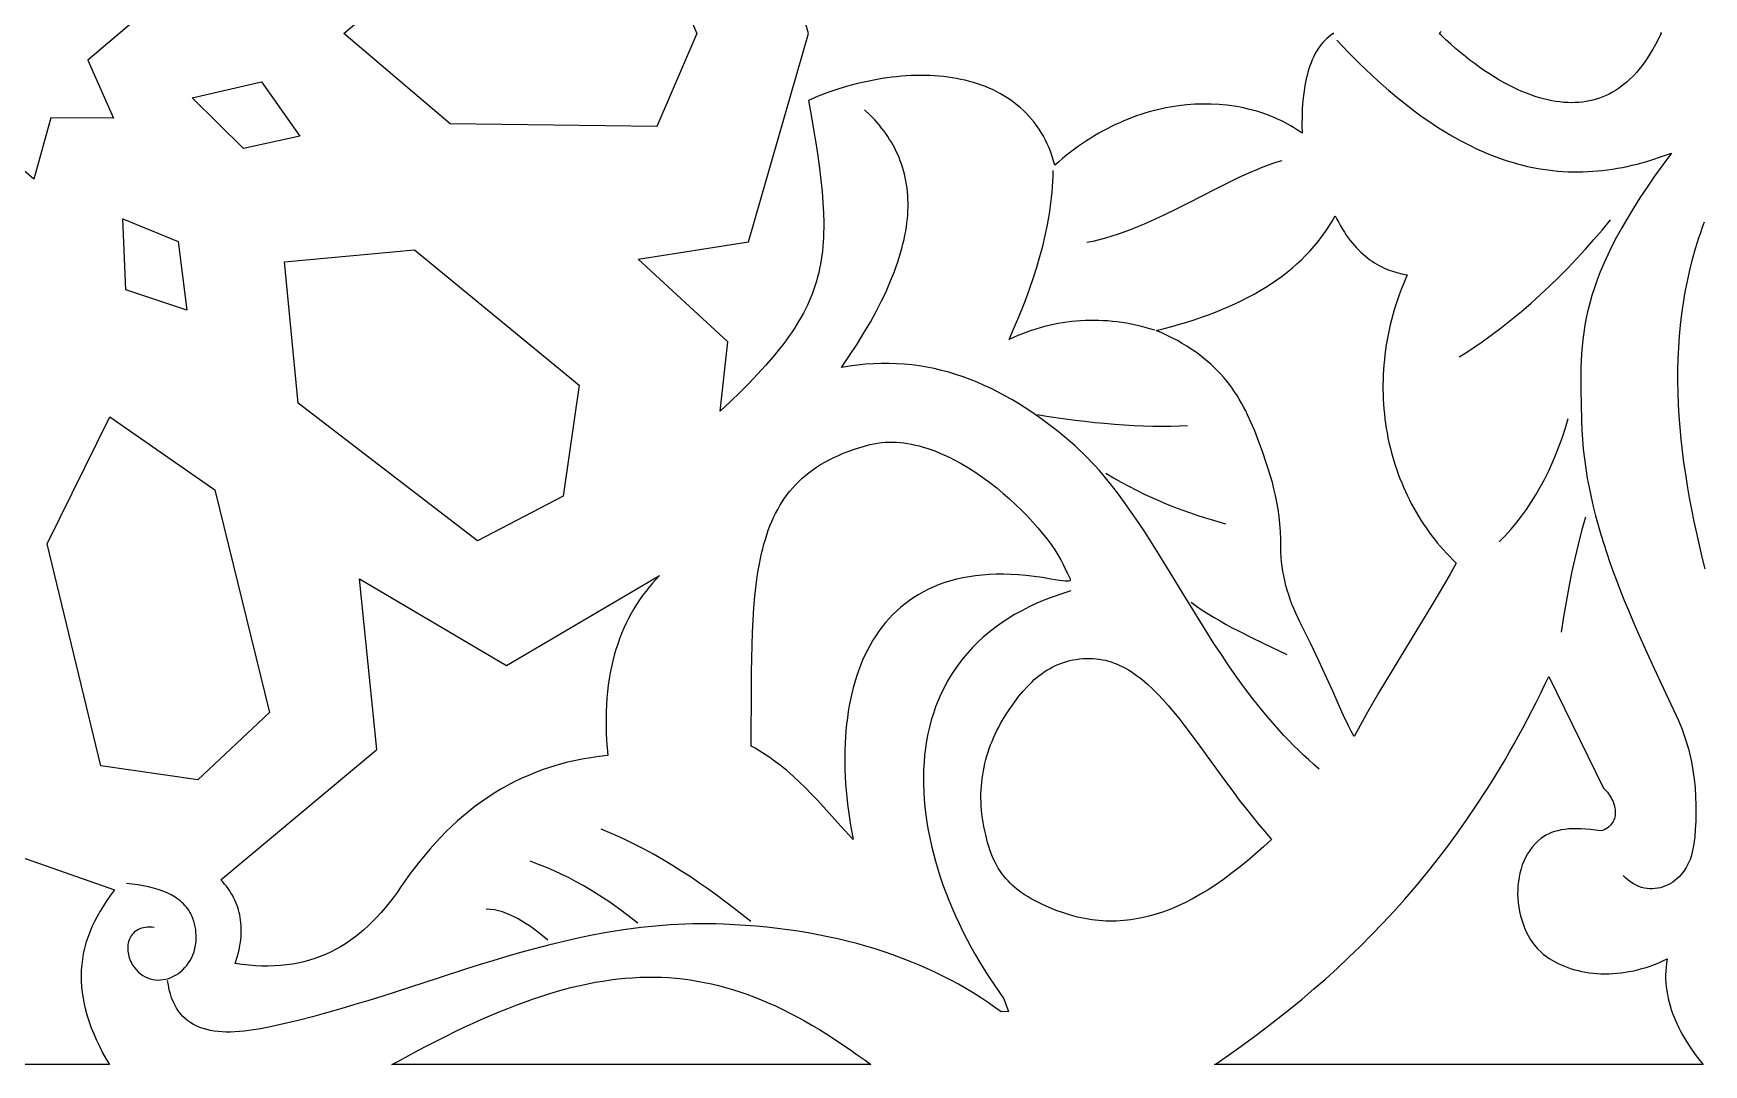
# Model space of a CAD drawing. Extents: x -332 to 348, y -263 to 352.
# Drawn here: x 3.03 to 46.91, y 237 to 264.11 of the extents above; entities that cross this region are included whole.
import ezdxf

# ---------------------------------------------------------------- set-up
doc = ezdxf.new("R2010")
doc.units = 0
doc.layers.add('LAYER_1', color=18, linetype='CONTINUOUS')
doc.layers.add('LAYER_2', color=174, linetype='CONTINUOUS')

msp = doc.modelspace()

# ---------------------------------------------------------------- linework, layer by layer
at = {"layer": 'LAYER_1'}
for points in [[(37.196, 264.114), (37.188, 264.109), (37.196, 264.104), (37.18, 264.104), (37.121, 264.064), (37.065, 264.021), (37.011, 263.974), (36.959, 263.924), (36.91, 263.871), (36.863, 263.815), (36.819, 263.755), (36.777, 263.692), (36.736, 263.627), (36.699, 263.558), (36.663, 263.487), (36.63, 263.413), (36.598, 263.337), (36.569, 263.257), (36.542, 263.176), (36.516, 263.092), (36.493, 263.005), (36.472, 262.917), (36.453, 262.826), (36.435, 262.733), (36.406, 262.541), (36.384, 262.341), (36.369, 262.135), (36.361, 261.923), (36.359, 261.705), (36.363, 261.482), (36.288, 261.535), (36.212, 261.586), (36.134, 261.636), (36.054, 261.684), (35.972, 261.73), (35.889, 261.774), (35.805, 261.816), (35.719, 261.857), (35.632, 261.895), (35.543, 261.932), (35.362, 262), (35.176, 262.06), (34.985, 262.112), (34.79, 262.156), (34.591, 262.192), (34.389, 262.219), (34.183, 262.238), (33.974, 262.249), (33.762, 262.251), (33.548, 262.244), (33.332, 262.228), (33.115, 262.203), (32.895, 262.169), (32.786, 262.148), (32.675, 262.125), (32.565, 262.1), (32.455, 262.072), (32.344, 262.042), (32.234, 262.009), (32.123, 261.974), (32.012, 261.937), (31.902, 261.897), (31.791, 261.854), (31.681, 261.809), (31.571, 261.761), (31.461, 261.711), (31.352, 261.659), (31.243, 261.603), (31.134, 261.545), (31.025, 261.485), (30.917, 261.422), (30.81, 261.356), (30.703, 261.287), (30.596, 261.216), (30.49, 261.142), (30.385, 261.066), (30.28, 260.986), (30.176, 260.904), (30.073, 260.819), (29.971, 260.732), (29.87, 260.641), (29.837, 260.76), (29.8, 260.875), (29.76, 260.988), (29.717, 261.097), (29.67, 261.203), (29.621, 261.305), (29.568, 261.405), (29.511, 261.501), (29.452, 261.594), (29.39, 261.684), (29.325, 261.771), (29.257, 261.854), (29.187, 261.935), (29.113, 262.012), (29.037, 262.087), (28.959, 262.158), (28.877, 262.226), (28.794, 262.291), (28.708, 262.354), (28.619, 262.413), (28.529, 262.47), (28.436, 262.523), (28.341, 262.573), (28.244, 262.621), (28.145, 262.666), (28.044, 262.708), (27.941, 262.747), (27.836, 262.783), (27.73, 262.816), (27.622, 262.847), (27.512, 262.875), (27.4, 262.9), (27.287, 262.922), (27.173, 262.941), (27.057, 262.958), (26.94, 262.972), (26.822, 262.984), (26.703, 262.993), (26.582, 262.999), (26.461, 263.002), (26.338, 263.003), (26.215, 263.002), (26.09, 262.998), (25.965, 262.991), (25.839, 262.982), (25.713, 262.97), (25.586, 262.956), (25.458, 262.939), (25.33, 262.92), (25.201, 262.898), (25.072, 262.874), (24.943, 262.847), (24.814, 262.819), (24.684, 262.787), (24.425, 262.718), (24.166, 262.639), (23.907, 262.551), (23.65, 262.454), (23.395, 262.348), (23.464, 261.959), (23.528, 261.586), (23.586, 261.23), (23.638, 260.89), (23.683, 260.564), (23.721, 260.252), (23.752, 259.953), (23.775, 259.667), (23.79, 259.392), (23.796, 259.127), (23.796, 258.998), (23.793, 258.871), (23.789, 258.747), (23.782, 258.625), (23.772, 258.504), (23.761, 258.386), (23.746, 258.269), (23.729, 258.154), (23.71, 258.04), (23.688, 257.928), (23.664, 257.817), (23.636, 257.708), (23.606, 257.599), (23.574, 257.491), (23.538, 257.385), (23.499, 257.279), (23.458, 257.173), (23.414, 257.068), (23.366, 256.964), (23.316, 256.86), (23.262, 256.756), (23.206, 256.652), (23.146, 256.548), (23.083, 256.445), (23.017, 256.341), (22.947, 256.236), (22.874, 256.131), (22.798, 256.026), (22.718, 255.92), (22.635, 255.813), (22.458, 255.597), (22.266, 255.376), (22.06, 255.15), (21.838, 254.918), (21.601, 254.679), (21.348, 254.432), (21.078, 254.177), (21.274, 255.996), (18.923, 258.173), (21.823, 258.633), (23.4, 264.109), (21.823, 269.585)], [(45.779, 264.137), (45.792, 264.109), (45.779, 264.08), (45.715, 263.945), (45.648, 263.816), (45.58, 263.693), (45.511, 263.576), (45.44, 263.465), (45.368, 263.36), (45.295, 263.261), (45.221, 263.167), (45.146, 263.079), (45.07, 262.997), (44.993, 262.92), (44.915, 262.848), (44.836, 262.78), (44.757, 262.718), (44.677, 262.661), (44.596, 262.608), (44.515, 262.559), (44.432, 262.515), (44.348, 262.475), (44.264, 262.439), (44.178, 262.406), (44.091, 262.378), (44.003, 262.354), (43.914, 262.333), (43.823, 262.316), (43.73, 262.303), (43.636, 262.294), (43.54, 262.288), (43.442, 262.286), (43.343, 262.289), (43.241, 262.295), (43.138, 262.305), (43.034, 262.319), (42.927, 262.337), (42.819, 262.36), (42.709, 262.386), (42.597, 262.417), (42.484, 262.452), (42.37, 262.492), (42.254, 262.536), (42.137, 262.584), (42.018, 262.636), (41.898, 262.693), (41.777, 262.754), (41.655, 262.819), (41.533, 262.889), (41.409, 262.963), (41.284, 263.042), (41.159, 263.125), (41.033, 263.212), (40.907, 263.304), (40.78, 263.399), (40.653, 263.499), (40.525, 263.604), (40.397, 263.712), (40.269, 263.825), (40.141, 263.942), (40.013, 264.063), (39.966, 264.109), (40.013, 264.155)], [(46.952, 250.029), (46.874, 250.343), (46.8, 250.656), (46.729, 250.968), (46.663, 251.28), (46.6, 251.592), (46.542, 251.903), (46.488, 252.213), (46.44, 252.522), (46.395, 252.83), (46.356, 253.137), (46.322, 253.443), (46.294, 253.749), (46.271, 254.053), (46.253, 254.356), (46.242, 254.657), (46.237, 254.958), (46.237, 255.257), (46.244, 255.555), (46.258, 255.851), (46.278, 256.146), (46.305, 256.44), (46.339, 256.732), (46.38, 257.022), (46.429, 257.312), (46.485, 257.599), (46.548, 257.885), (46.62, 258.17), (46.699, 258.453), (46.788, 258.737), (46.834, 258.874), (46.883, 259.014), (46.934, 259.154)], [(2.35, 242.587), (5.169, 241.592), (5.064, 241.453), (4.965, 241.314), (4.873, 241.176), (4.788, 241.037), (4.709, 240.898), (4.637, 240.759), (4.572, 240.62), (4.513, 240.48), (4.461, 240.34), (4.416, 240.199), (4.378, 240.058), (4.346, 239.916), (4.321, 239.773), (4.303, 239.629), (4.292, 239.484), (4.287, 239.339), (4.29, 239.192), (4.299, 239.044), (4.315, 238.895), (4.338, 238.744), (4.367, 238.592), (4.404, 238.438), (4.447, 238.283), (4.498, 238.126), (4.555, 237.968), (4.619, 237.807), (4.69, 237.645), (4.768, 237.481), (4.853, 237.314), (4.945, 237.146), (5.03, 237), (-1.081, 237)]]:
    msp.add_lwpolyline(points, dxfattribs=at)
for points in [[(2.945, 266.433), (4.539, 266.842), (4.247, 265.199), (5.727, 264.472), (4.464, 263.403), (5.137, 261.88), (3.493, 261.886), (3.045, 260.279), (1.79, 261.358), (0.43, 260.42), (0.151, 262.066), (-1.484, 262.235), (-0.657, 263.678), (-1.802, 264.875), (-0.255, 265.44), (-0.375, 267.106), (1.167, 266.529), (2.129, 267.883)], [(20.464, 264.109), (19.412, 261.659), (13.98, 261.731), (11.188, 264.109), (13.98, 266.486), (19.412, 266.558)], [(10.032, 261.41), (8.557, 261.081), (7.202, 262.414), (9.031, 262.836)], [(37.277, 259.222), (37.325, 259.133), (37.373, 259.047), (37.423, 258.964), (37.474, 258.884), (37.525, 258.808), (37.577, 258.734), (37.63, 258.664), (37.684, 258.597), (37.739, 258.532), (37.795, 258.471), (37.851, 258.412), (37.908, 258.356), (37.966, 258.303), (38.025, 258.252), (38.084, 258.205), (38.144, 258.159), (38.205, 258.117), (38.267, 258.077), (38.329, 258.039), (38.392, 258.004), (38.456, 257.971), (38.52, 257.941), (38.585, 257.913), (38.65, 257.887), (38.716, 257.863), (38.851, 257.823), (38.987, 257.79), (39.126, 257.765), (39.069, 257.634), (39.015, 257.503), (38.964, 257.372), (38.916, 257.24), (38.87, 257.108), (38.827, 256.976), (38.786, 256.844), (38.749, 256.712), (38.713, 256.58), (38.681, 256.448), (38.651, 256.316), (38.623, 256.184), (38.599, 256.052), (38.576, 255.92), (38.557, 255.788), (38.539, 255.657), (38.525, 255.525), (38.512, 255.394), (38.503, 255.264), (38.495, 255.133), (38.49, 255.003), (38.488, 254.873), (38.488, 254.744), (38.491, 254.615), (38.495, 254.487), (38.503, 254.359), (38.512, 254.231), (38.524, 254.105), (38.539, 253.978), (38.555, 253.853), (38.574, 253.728), (38.596, 253.604), (38.619, 253.48), (38.645, 253.357), (38.673, 253.235), (38.704, 253.114), (38.736, 252.994), (38.771, 252.874), (38.808, 252.756), (38.848, 252.638), (38.889, 252.522), (38.933, 252.406), (38.979, 252.291), (39.026, 252.178), (39.077, 252.065), (39.129, 251.954), (39.183, 251.844), (39.239, 251.735), (39.298, 251.627), (39.358, 251.521), (39.421, 251.416), (39.486, 251.312), (39.552, 251.21), (39.621, 251.108), (39.691, 251.009), (39.764, 250.911), (39.839, 250.814), (39.915, 250.719), (39.994, 250.625), (40.074, 250.533), (40.156, 250.442), (40.241, 250.353), (40.327, 250.266), (40.415, 250.18), (40.261, 249.91), (40.103, 249.637), (39.772, 249.081), (39.078, 247.942), (38.727, 247.364), (38.381, 246.783), (38.211, 246.493), (38.046, 246.204), (37.885, 245.915), (37.728, 245.627), (37.652, 245.769), (37.581, 245.91), (37.445, 246.194), (37.311, 246.491), (37.168, 246.815), (37.006, 247.178), (36.815, 247.594), (36.586, 248.076), (36.453, 248.345), (36.307, 248.637), (36.251, 248.751), (36.197, 248.868), (36.146, 248.987), (36.098, 249.107), (36.054, 249.229), (36.012, 249.351), (35.974, 249.475), (35.939, 249.599), (35.908, 249.724), (35.881, 249.848), (35.857, 249.973), (35.838, 250.097), (35.823, 250.221), (35.812, 250.344), (35.806, 250.466), (35.804, 250.587), (35.802, 250.806), (35.793, 251.016), (35.779, 251.218), (35.758, 251.413), (35.732, 251.602), (35.701, 251.784), (35.665, 251.961), (35.625, 252.134), (35.582, 252.303), (35.535, 252.47), (35.484, 252.633), (35.432, 252.796), (35.319, 253.118), (35.201, 253.443), (35.118, 253.661), (35.029, 253.875), (34.933, 254.084), (34.882, 254.187), (34.828, 254.289), (34.773, 254.39), (34.714, 254.49), (34.654, 254.588), (34.59, 254.685), (34.524, 254.78), (34.454, 254.875), (34.382, 254.968), (34.306, 255.059), (34.227, 255.149), (34.144, 255.237), (34.057, 255.324), (33.967, 255.41), (33.872, 255.493), (33.773, 255.575), (33.67, 255.656), (33.563, 255.734), (33.451, 255.811), (33.335, 255.886), (33.213, 255.96), (33.087, 256.031), (32.955, 256.101), (32.818, 256.168), (32.676, 256.234), (32.529, 256.297), (32.736, 256.35), (32.94, 256.404), (33.141, 256.461), (33.338, 256.521), (33.531, 256.582), (33.721, 256.647), (33.907, 256.714), (34.089, 256.783), (34.268, 256.856), (34.443, 256.93), (34.614, 257.008), (34.781, 257.088), (34.944, 257.171), (35.104, 257.257), (35.259, 257.346), (35.41, 257.437), (35.557, 257.531), (35.699, 257.628), (35.838, 257.729), (35.972, 257.832), (36.102, 257.938), (36.227, 258.047), (36.348, 258.16), (36.465, 258.275), (36.577, 258.394), (36.684, 258.515), (36.787, 258.64), (36.885, 258.769), (36.979, 258.9), (37.067, 259.035), (37.151, 259.173), (37.23, 259.315)], [(6.835, 258.638), (7.065, 256.829), (5.464, 257.367), (5.382, 259.233)], [(17.375, 254.86), (16.954, 251.947), (14.703, 250.768), (9.988, 254.391), (9.63, 258.105), (13.05, 258.422)], [(7.804, 252.114), (9.234, 246.256), (7.352, 244.485), (4.808, 244.858), (3.4, 250.688), (5.042, 254.033)], [(25.704, 253.36), (25.804, 253.353), (25.904, 253.342), (26.005, 253.328), (26.105, 253.31), (26.206, 253.288), (26.307, 253.263), (26.408, 253.235), (26.509, 253.204), (26.61, 253.17), (26.711, 253.133), (26.811, 253.093), (26.912, 253.05), (27.012, 253.005), (27.111, 252.958), (27.21, 252.908), (27.406, 252.801), (27.6, 252.686), (27.791, 252.564), (27.978, 252.435), (28.161, 252.3), (28.34, 252.16), (28.513, 252.016), (28.681, 251.869), (28.843, 251.719), (28.999, 251.568), (29.147, 251.416), (29.288, 251.264), (29.421, 251.113), (29.546, 250.964), (29.662, 250.817), (29.768, 250.673), (29.864, 250.534), (29.95, 250.399), (30.025, 250.271), (30.089, 250.149), (30.141, 250.035), (30.167, 249.976), (30.193, 249.924), (30.239, 249.836), (30.256, 249.801), (30.268, 249.771), (30.272, 249.747), (30.271, 249.738), (30.268, 249.729), (30.263, 249.722), (30.255, 249.716), (30.23, 249.708), (30.192, 249.705), (30.14, 249.707), (30.073, 249.715), (29.99, 249.727), (29.766, 249.765), (29.545, 249.802), (29.329, 249.833), (29.119, 249.857), (28.913, 249.874), (28.713, 249.885), (28.518, 249.89), (28.327, 249.889), (28.142, 249.882), (27.961, 249.868), (27.786, 249.849), (27.615, 249.824), (27.449, 249.794), (27.288, 249.758), (27.132, 249.716), (26.98, 249.67), (26.833, 249.618), (26.691, 249.56), (26.553, 249.498), (26.42, 249.431), (26.291, 249.359), (26.167, 249.282), (26.047, 249.201), (25.932, 249.115), (25.821, 249.025), (25.715, 248.93), (25.612, 248.831), (25.514, 248.728), (25.421, 248.621), (25.331, 248.51), (25.246, 248.395), (25.165, 248.276), (25.087, 248.154), (25.014, 248.028), (24.945, 247.899), (24.88, 247.767), (24.819, 247.631), (24.762, 247.492), (24.709, 247.35), (24.659, 247.205), (24.614, 247.057), (24.572, 246.907), (24.534, 246.754), (24.499, 246.598), (24.468, 246.44), (24.441, 246.28), (24.418, 246.117), (24.398, 245.952), (24.381, 245.785), (24.368, 245.617), (24.359, 245.446), (24.352, 245.274), (24.35, 245.1), (24.35, 244.924), (24.354, 244.747), (24.361, 244.569), (24.372, 244.39), (24.385, 244.209), (24.402, 244.027), (24.422, 243.845), (24.445, 243.661), (24.471, 243.477), (24.5, 243.293), (24.532, 243.107), (24.567, 242.922), (24.25, 243.268), (23.94, 243.612), (23.631, 243.948), (23.476, 244.112), (23.318, 244.273), (23.157, 244.429), (22.993, 244.582), (22.825, 244.729), (22.651, 244.871), (22.472, 245.006), (22.381, 245.072), (22.287, 245.135), (22.191, 245.197), (22.094, 245.257), (21.995, 245.316), (21.893, 245.372), (21.897, 246.951), (21.9, 247.319), (21.905, 247.678), (21.914, 248.025), (21.925, 248.363), (21.941, 248.69), (21.962, 249.006), (21.988, 249.313), (22.021, 249.608), (22.06, 249.893), (22.083, 250.032), (22.107, 250.168), (22.134, 250.301), (22.163, 250.432), (22.194, 250.56), (22.227, 250.685), (22.263, 250.808), (22.301, 250.928), (22.341, 251.046), (22.385, 251.161), (22.431, 251.273), (22.48, 251.382), (22.532, 251.489), (22.587, 251.594), (22.644, 251.695), (22.706, 251.794), (22.77, 251.891), (22.837, 251.984), (22.909, 252.075), (22.983, 252.164), (23.061, 252.249), (23.143, 252.332), (23.228, 252.413), (23.318, 252.49), (23.411, 252.565), (23.508, 252.638), (23.61, 252.708), (23.715, 252.775), (23.825, 252.839), (23.939, 252.901), (24.058, 252.96), (24.181, 253.016), (24.308, 253.07), (24.441, 253.121), (24.578, 253.169), (24.72, 253.214), (24.866, 253.257), (25.018, 253.298), (25.114, 253.319), (25.211, 253.337), (25.308, 253.35), (25.406, 253.359), (25.505, 253.363), (25.604, 253.364)], [(19.39, 249.754), (19.298, 249.652), (19.208, 249.547), (19.121, 249.439), (19.038, 249.328), (18.957, 249.214), (18.88, 249.098), (18.807, 248.978), (18.736, 248.855), (18.669, 248.73), (18.605, 248.601), (18.545, 248.469), (18.488, 248.335), (18.434, 248.197), (18.384, 248.055), (18.338, 247.911), (18.295, 247.763), (18.256, 247.612), (18.221, 247.457), (18.19, 247.299), (18.162, 247.138), (18.138, 246.973), (18.118, 246.805), (18.102, 246.633), (18.09, 246.457), (18.082, 246.278), (18.078, 246.095), (18.078, 245.908), (18.083, 245.718), (18.091, 245.524), (18.104, 245.326), (18.121, 245.124), (17.894, 245.099), (17.671, 245.068), (17.453, 245.031), (17.238, 244.987), (17.028, 244.938), (16.822, 244.883), (16.62, 244.822), (16.422, 244.755), (16.228, 244.682), (16.037, 244.604), (15.851, 244.521), (15.668, 244.432), (15.488, 244.338), (15.313, 244.239), (15.141, 244.134), (14.972, 244.025), (14.806, 243.91), (14.644, 243.791), (14.486, 243.667), (14.33, 243.539), (14.178, 243.406), (14.028, 243.269), (13.882, 243.127), (13.738, 242.981), (13.598, 242.831), (13.46, 242.676), (13.325, 242.518), (13.192, 242.356), (13.063, 242.19), (12.935, 242.02), (12.811, 241.847), (12.688, 241.671), (12.588, 241.526), (12.485, 241.386), (12.381, 241.251), (12.275, 241.121), (12.168, 240.996), (12.058, 240.876), (11.946, 240.76), (11.832, 240.65), (11.716, 240.545), (11.598, 240.446), (11.478, 240.351), (11.355, 240.262), (11.23, 240.178), (11.103, 240.099), (10.973, 240.026), (10.84, 239.958), (10.706, 239.896), (10.568, 239.839), (10.428, 239.788), (10.285, 239.743), (10.139, 239.703), (9.991, 239.669), (9.84, 239.641), (9.685, 239.619), (9.528, 239.603), (9.368, 239.593), (9.205, 239.588), (9.038, 239.59), (8.868, 239.598), (8.695, 239.612), (8.519, 239.633), (8.339, 239.659), (8.39, 239.822), (8.431, 239.981), (8.448, 240.059), (8.462, 240.136), (8.474, 240.213), (8.483, 240.289), (8.49, 240.364), (8.495, 240.438), (8.496, 240.511), (8.496, 240.584), (8.493, 240.656), (8.487, 240.726), (8.479, 240.796), (8.468, 240.866), (8.455, 240.934), (8.44, 241.002), (8.422, 241.068), (8.401, 241.134), (8.378, 241.199), (8.352, 241.264), (8.324, 241.327), (8.294, 241.39), (8.261, 241.452), (8.225, 241.513), (8.187, 241.573), (8.147, 241.632), (8.104, 241.691), (8.059, 241.748), (8.011, 241.805), (7.96, 241.861), (12.055, 245.287), (11.6, 249.773), (15.467, 247.489), (19.486, 249.854)], [(30.873, 247.675), (30.955, 247.669), (31.036, 247.659), (31.117, 247.645), (31.196, 247.628), (31.274, 247.608), (31.351, 247.584), (31.428, 247.557), (31.504, 247.527), (31.579, 247.494), (31.654, 247.458), (31.727, 247.418), (31.801, 247.376), (31.873, 247.331), (31.945, 247.283), (32.017, 247.233), (32.088, 247.179), (32.158, 247.123), (32.298, 247.004), (32.437, 246.875), (32.575, 246.737), (32.711, 246.591), (32.848, 246.437), (32.984, 246.275), (33.121, 246.107), (33.257, 245.932), (33.395, 245.751), (33.674, 245.375), (34.252, 244.577), (34.557, 244.165), (34.714, 243.956), (34.875, 243.748), (35.04, 243.54), (35.209, 243.332), (35.383, 243.126), (35.562, 242.922), (35.345, 242.722), (35.132, 242.532), (34.92, 242.351), (34.711, 242.181), (34.504, 242.021), (34.299, 241.87), (34.096, 241.73), (33.895, 241.599), (33.695, 241.478), (33.498, 241.366), (33.301, 241.264), (33.106, 241.172), (32.913, 241.09), (32.721, 241.017), (32.529, 240.953), (32.339, 240.9), (32.149, 240.855), (32.055, 240.837), (31.961, 240.821), (31.867, 240.807), (31.773, 240.795), (31.679, 240.786), (31.585, 240.779), (31.491, 240.775), (31.398, 240.773), (31.305, 240.773), (31.211, 240.775), (31.118, 240.78), (31.025, 240.787), (30.931, 240.797), (30.838, 240.809), (30.745, 240.823), (30.652, 240.839), (30.465, 240.879), (30.278, 240.928), (30.091, 240.987), (29.904, 241.054), (29.715, 241.131), (29.527, 241.216), (29.337, 241.311), (29.249, 241.358), (29.166, 241.407), (29.087, 241.457), (29.011, 241.508), (28.94, 241.56), (28.873, 241.612), (28.809, 241.665), (28.749, 241.719), (28.692, 241.774), (28.639, 241.829), (28.588, 241.885), (28.541, 241.941), (28.497, 241.998), (28.456, 242.054), (28.381, 242.168), (28.316, 242.283), (28.26, 242.397), (28.212, 242.509), (28.17, 242.621), (28.134, 242.73), (28.103, 242.836), (28.051, 243.039), (28.026, 243.15), (28.003, 243.26), (27.984, 243.369), (27.967, 243.477), (27.953, 243.585), (27.943, 243.692), (27.935, 243.798), (27.93, 243.904), (27.928, 244.008), (27.928, 244.112), (27.932, 244.216), (27.938, 244.318), (27.947, 244.42), (27.959, 244.522), (27.973, 244.622), (27.99, 244.722), (28.01, 244.821), (28.032, 244.92), (28.057, 245.018), (28.084, 245.115), (28.115, 245.212), (28.147, 245.308), (28.182, 245.403), (28.22, 245.498), (28.26, 245.593), (28.302, 245.686), (28.347, 245.779), (28.394, 245.872), (28.444, 245.964), (28.496, 246.055), (28.607, 246.236), (28.709, 246.391), (28.813, 246.54), (28.921, 246.682), (29.033, 246.817), (29.148, 246.944), (29.207, 247.005), (29.268, 247.064), (29.329, 247.12), (29.392, 247.174), (29.456, 247.226), (29.522, 247.275), (29.589, 247.322), (29.657, 247.366), (29.727, 247.408), (29.798, 247.447), (29.871, 247.483), (29.945, 247.516), (30.021, 247.547), (30.099, 247.574), (30.179, 247.599), (30.26, 247.62), (30.344, 247.638), (30.429, 247.653), (30.516, 247.664), (30.605, 247.672), (30.697, 247.677), (30.79, 247.677)], [(44.282, 244.269), (44.318, 244.233), (44.353, 244.196), (44.385, 244.158), (44.415, 244.119), (44.443, 244.079), (44.469, 244.039), (44.492, 243.998), (44.513, 243.956), (44.531, 243.914), (44.547, 243.872), (44.561, 243.83), (44.572, 243.787), (44.581, 243.745), (44.587, 243.704), (44.59, 243.662), (44.591, 243.622), (44.589, 243.581), (44.584, 243.542), (44.576, 243.504), (44.566, 243.466), (44.553, 243.43), (44.536, 243.395), (44.517, 243.361), (44.495, 243.329), (44.47, 243.299), (44.442, 243.27), (44.411, 243.243), (44.377, 243.219), (44.339, 243.196), (44.299, 243.175), (44.255, 243.157), (44.208, 243.142), (44.071, 243.163), (43.94, 243.179), (43.814, 243.191), (43.694, 243.199), (43.579, 243.202), (43.47, 243.2), (43.366, 243.195), (43.266, 243.184), (43.172, 243.169), (43.083, 243.15), (42.998, 243.127), (42.917, 243.098), (42.841, 243.066), (42.769, 243.029), (42.702, 242.988), (42.638, 242.942), (42.555, 242.873), (42.479, 242.798), (42.409, 242.717), (42.345, 242.632), (42.287, 242.542), (42.235, 242.447), (42.189, 242.349), (42.148, 242.248), (42.114, 242.144), (42.085, 242.037), (42.063, 241.928), (42.045, 241.817), (42.033, 241.705), (42.027, 241.591), (42.026, 241.478), (42.031, 241.364), (42.041, 241.25), (42.056, 241.137), (42.076, 241.025), (42.101, 240.914), (42.132, 240.805), (42.167, 240.698), (42.207, 240.594), (42.252, 240.493), (42.302, 240.395), (42.357, 240.301), (42.416, 240.212), (42.48, 240.127), (42.549, 240.046), (42.622, 239.972), (42.699, 239.903), (42.781, 239.84), (42.854, 239.79), (42.929, 239.744), (43.008, 239.7), (43.088, 239.658), (43.171, 239.62), (43.256, 239.584), (43.343, 239.551), (43.433, 239.521), (43.524, 239.494), (43.618, 239.47), (43.713, 239.448), (43.809, 239.43), (43.908, 239.415), (44.008, 239.404), (44.109, 239.395), (44.211, 239.39), (44.315, 239.388), (44.42, 239.389), (44.526, 239.393), (44.633, 239.401), (44.741, 239.413), (44.849, 239.428), (44.958, 239.446), (45.068, 239.468), (45.178, 239.494), (45.288, 239.523), (45.399, 239.556), (45.51, 239.592), (45.621, 239.633), (45.732, 239.677), (45.842, 239.725), (45.953, 239.777), (45.936, 239.671), (45.923, 239.566), (45.915, 239.461), (45.912, 239.356), (45.913, 239.252), (45.918, 239.149), (45.928, 239.046), (45.941, 238.944), (45.959, 238.842), (45.98, 238.742), (46.004, 238.642), (46.032, 238.543), (46.063, 238.445), (46.097, 238.348), (46.134, 238.251), (46.174, 238.156), (46.216, 238.062), (46.261, 237.969), (46.308, 237.877), (46.357, 237.786), (46.462, 237.608), (46.573, 237.435), (46.689, 237.268), (46.81, 237.106), (46.895, 237), (34.065, 237), (34.102, 237.025), (34.432, 237.252), (34.76, 237.484), (35.086, 237.721), (35.409, 237.964), (35.729, 238.211), (36.047, 238.465), (36.363, 238.723), (36.675, 238.988), (36.984, 239.259), (37.291, 239.537), (37.594, 239.821), (37.894, 240.112), (38.19, 240.41), (38.483, 240.715), (38.773, 241.027), (39.059, 241.347), (39.341, 241.675), (39.619, 242.011), (39.894, 242.355), (40.164, 242.708), (40.43, 243.069), (40.692, 243.44), (40.949, 243.819), (41.203, 244.208), (41.327, 244.405), (41.451, 244.606), (41.574, 244.808), (41.695, 245.014), (41.815, 245.221), (41.934, 245.431), (42.052, 245.644), (42.168, 245.859), (42.284, 246.077), (42.398, 246.297), (42.511, 246.52), (42.622, 246.746), (42.732, 246.974), (42.841, 247.205)], [(19.535, 239.295), (19.724, 239.286), (19.912, 239.271), (20.099, 239.251), (20.286, 239.227), (20.472, 239.197), (20.659, 239.163), (20.845, 239.123), (21.031, 239.079), (21.217, 239.029), (21.403, 238.975), (21.59, 238.915), (21.777, 238.85), (21.964, 238.781), (22.151, 238.706), (22.34, 238.626), (22.529, 238.541), (22.718, 238.45), (22.909, 238.355), (23.101, 238.254), (23.293, 238.148), (23.487, 238.037), (23.682, 237.921), (23.878, 237.8), (24.076, 237.673), (24.275, 237.541), (24.476, 237.404), (24.678, 237.261), (24.883, 237.113), (25.036, 237), (12.455, 237), (12.625, 237.095), (13.136, 237.371), (13.386, 237.502), (13.632, 237.628), (13.876, 237.75), (14.116, 237.868), (14.353, 237.981), (14.587, 238.09), (14.818, 238.194), (15.046, 238.293), (15.271, 238.388), (15.494, 238.478), (15.714, 238.564), (15.932, 238.645), (16.148, 238.721), (16.361, 238.793), (16.572, 238.86), (16.78, 238.923), (16.987, 238.98), (17.192, 239.033), (17.395, 239.081), (17.597, 239.125), (17.796, 239.164), (17.994, 239.197), (18.191, 239.227), (18.387, 239.251), (18.581, 239.27), (18.774, 239.285), (18.965, 239.295), (19.156, 239.3), (19.346, 239.3)]]:
    msp.add_lwpolyline(points, close=True, dxfattribs=at)
at = {"layer": 'LAYER_2'}
for points in [[(37.276, 263.926), (37.431, 263.761), (37.586, 263.602), (37.739, 263.446), (37.892, 263.296), (38.044, 263.149), (38.195, 263.007), (38.345, 262.869), (38.495, 262.736), (38.644, 262.606), (38.792, 262.481), (38.939, 262.36), (39.085, 262.244), (39.231, 262.131), (39.376, 262.022), (39.521, 261.918), (39.664, 261.817), (39.807, 261.72), (39.95, 261.628), (40.092, 261.539), (40.233, 261.454), (40.374, 261.372), (40.514, 261.295), (40.653, 261.221), (40.792, 261.151), (40.93, 261.084), (41.068, 261.022), (41.205, 260.962), (41.342, 260.907), (41.479, 260.855), (41.615, 260.806), (41.75, 260.761), (41.885, 260.719), (42.02, 260.68), (42.154, 260.645), (42.288, 260.613), (42.421, 260.585), (42.554, 260.559), (42.687, 260.537), (42.819, 260.518), (42.951, 260.502), (43.083, 260.49), (43.215, 260.48), (43.346, 260.473), (43.477, 260.469), (43.608, 260.468), (43.738, 260.47), (43.869, 260.475), (43.999, 260.483), (44.129, 260.494), (44.258, 260.507), (44.388, 260.523), (44.517, 260.542), (44.647, 260.563), (44.776, 260.587), (44.905, 260.613), (45.034, 260.642), (45.163, 260.674), (45.292, 260.708), (45.421, 260.745), (45.55, 260.783), (45.808, 260.868), (46.066, 260.962), (45.837, 260.652), (45.624, 260.352), (45.424, 260.063), (45.239, 259.784), (45.067, 259.514), (44.908, 259.253), (44.761, 259), (44.626, 258.755), (44.503, 258.518), (44.391, 258.287), (44.289, 258.063), (44.197, 257.844), (44.114, 257.631), (44.041, 257.423), (43.975, 257.219), (43.918, 257.019), (43.869, 256.823), (43.827, 256.629), (43.791, 256.438), (43.761, 256.249), (43.737, 256.061), (43.718, 255.874), (43.703, 255.687), (43.693, 255.5), (43.686, 255.313), (43.683, 255.124), (43.683, 254.742), (43.691, 254.35), (43.701, 253.943), (43.711, 253.686), (43.728, 253.43), (43.751, 253.175), (43.78, 252.922), (43.815, 252.67), (43.856, 252.419), (43.903, 252.169), (43.955, 251.92), (44.012, 251.672), (44.074, 251.425), (44.14, 251.179), (44.211, 250.933), (44.287, 250.688), (44.366, 250.444), (44.45, 250.2), (44.536, 249.956), (44.627, 249.713), (44.72, 249.47), (44.817, 249.227), (44.916, 248.984), (45.123, 248.498), (45.337, 248.011), (45.559, 247.523), (45.785, 247.033), (46.247, 246.044), (46.292, 245.943), (46.335, 245.839), (46.375, 245.734), (46.413, 245.627), (46.448, 245.519), (46.481, 245.409), (46.511, 245.298), (46.539, 245.186), (46.565, 245.073), (46.589, 244.96), (46.629, 244.731), (46.661, 244.502), (46.685, 244.273), (46.701, 244.047), (46.709, 243.823), (46.711, 243.604), (46.705, 243.392), (46.693, 243.186), (46.676, 242.99), (46.652, 242.803), (46.623, 242.628), (46.605, 242.547), (46.583, 242.468), (46.557, 242.392), (46.526, 242.319), (46.492, 242.248), (46.454, 242.18), (46.412, 242.115), (46.367, 242.053), (46.319, 241.995), (46.268, 241.94), (46.215, 241.889), (46.158, 241.842), (46.1, 241.799), (46.039, 241.76), (45.976, 241.726), (45.912, 241.696), (45.846, 241.671), (45.778, 241.651), (45.71, 241.636), (45.64, 241.626), (45.569, 241.621), (45.498, 241.622), (45.427, 241.629), (45.355, 241.641), (45.283, 241.66), (45.211, 241.684), (45.14, 241.715), (45.069, 241.753), (44.999, 241.797), (44.93, 241.849), (44.862, 241.907), (44.795, 241.972)], [(36.815, 244.766), (36.675, 244.888), (36.537, 245.011), (36.402, 245.136), (36.27, 245.264), (36.14, 245.392), (36.012, 245.523), (35.887, 245.655), (35.764, 245.789), (35.643, 245.924), (35.525, 246.061), (35.408, 246.198), (35.294, 246.338), (35.07, 246.619), (34.854, 246.905), (34.644, 247.194), (34.44, 247.485), (34.242, 247.779), (34.048, 248.074), (33.859, 248.371), (33.673, 248.667), (33.31, 249.259), (32.954, 249.845), (32.601, 250.419), (32.425, 250.701), (32.247, 250.978), (32.068, 251.25), (31.886, 251.516), (31.702, 251.776), (31.515, 252.028), (31.324, 252.273), (31.226, 252.393), (31.128, 252.51), (31.028, 252.625), (30.927, 252.738), (30.825, 252.848), (30.721, 252.956), (30.616, 253.062), (30.508, 253.164), (30.4, 253.265), (30.289, 253.362), (30.121, 253.505), (29.951, 253.643), (29.781, 253.777), (29.609, 253.906), (29.437, 254.031), (29.263, 254.152), (29.088, 254.268), (28.912, 254.378), (28.734, 254.484), (28.556, 254.585), (28.376, 254.681), (28.195, 254.771), (28.012, 254.856), (27.828, 254.936), (27.643, 255.01), (27.456, 255.079), (27.268, 255.142), (27.079, 255.199), (26.888, 255.25), (26.696, 255.295), (26.502, 255.334), (26.306, 255.366), (26.109, 255.393), (25.911, 255.413), (25.711, 255.426), (25.509, 255.433), (25.305, 255.433), (25.1, 255.426), (24.893, 255.412), (24.685, 255.391), (24.475, 255.363), (24.262, 255.328), (24.474, 255.638), (24.671, 255.939), (24.853, 256.234), (25.021, 256.521), (25.175, 256.802), (25.247, 256.939), (25.315, 257.075), (25.38, 257.209), (25.442, 257.341), (25.5, 257.472), (25.555, 257.601), (25.607, 257.728), (25.655, 257.853), (25.701, 257.977), (25.743, 258.1), (25.781, 258.221), (25.817, 258.34), (25.85, 258.457), (25.879, 258.573), (25.906, 258.688), (25.929, 258.801), (25.95, 258.912), (25.967, 259.022), (25.982, 259.13), (25.994, 259.237), (26.002, 259.343), (26.008, 259.447), (26.012, 259.549), (26.012, 259.651), (26.01, 259.75), (26.004, 259.849), (25.997, 259.946), (25.986, 260.041), (25.973, 260.136), (25.957, 260.229), (25.939, 260.32), (25.918, 260.411), (25.895, 260.5), (25.869, 260.588), (25.84, 260.674), (25.809, 260.76), (25.776, 260.844), (25.741, 260.927), (25.703, 261.008), (25.662, 261.089), (25.62, 261.168), (25.575, 261.246), (25.528, 261.323), (25.478, 261.399), (25.427, 261.474), (25.373, 261.548), (25.317, 261.621), (25.259, 261.692), (25.138, 261.832), (25.008, 261.968), (24.87, 262.1)], [(30.712, 258.616), (30.875, 258.649), (31.039, 258.688), (31.205, 258.733), (31.373, 258.784), (31.541, 258.839), (31.711, 258.9), (31.881, 258.965), (32.052, 259.034), (32.223, 259.106), (32.394, 259.182), (32.737, 259.34), (33.078, 259.506), (33.416, 259.676), (34.078, 260.013), (34.398, 260.174), (34.71, 260.325), (35.011, 260.463), (35.157, 260.526), (35.301, 260.585), (35.44, 260.638), (35.577, 260.686), (35.709, 260.729), (35.838, 260.765)], [(32.491, 256.309), (32.366, 256.346), (32.241, 256.38), (32.117, 256.411), (31.994, 256.44), (31.871, 256.465), (31.748, 256.487), (31.626, 256.507), (31.504, 256.524), (31.383, 256.537), (31.262, 256.548), (31.141, 256.556), (31.021, 256.561), (30.901, 256.564), (30.782, 256.563), (30.662, 256.56), (30.543, 256.553), (30.424, 256.544), (30.306, 256.532), (30.188, 256.517), (30.07, 256.499), (29.952, 256.479), (29.834, 256.455), (29.717, 256.429), (29.6, 256.4), (29.483, 256.368), (29.366, 256.333), (29.249, 256.295), (29.133, 256.255), (29.016, 256.212), (28.9, 256.166), (28.784, 256.117), (28.667, 256.065), (28.784, 256.332), (28.897, 256.6), (29.006, 256.869), (29.111, 257.141), (29.211, 257.413), (29.305, 257.688), (29.394, 257.963), (29.476, 258.24), (29.55, 258.519), (29.617, 258.799), (29.676, 259.08), (29.702, 259.221), (29.726, 259.363), (29.747, 259.504), (29.766, 259.646), (29.783, 259.789), (29.797, 259.931), (29.808, 260.074), (29.817, 260.218), (29.823, 260.361), (29.826, 260.505)], [(40.489, 255.604), (40.634, 255.695), (40.777, 255.787), (41.058, 255.977), (41.334, 256.173), (41.604, 256.375), (41.868, 256.583), (42.127, 256.797), (42.381, 257.017), (42.63, 257.242), (42.874, 257.472), (43.113, 257.707), (43.349, 257.946), (43.58, 258.19), (43.807, 258.438), (44.031, 258.69), (44.252, 258.945), (44.469, 259.204)], [(29.412, 254.086), (29.652, 254.047), (29.898, 254.01), (30.148, 253.975), (30.402, 253.942), (30.659, 253.911), (30.917, 253.884), (31.176, 253.859), (31.434, 253.838), (31.69, 253.819), (31.944, 253.805), (32.195, 253.794), (32.44, 253.787), (32.681, 253.784), (32.914, 253.785), (33.14, 253.791), (33.357, 253.802)], [(41.544, 250.74), (41.697, 250.9), (41.844, 251.066), (41.986, 251.237), (42.123, 251.414), (42.254, 251.597), (42.381, 251.786), (42.502, 251.98), (42.617, 252.18), (42.728, 252.385), (42.833, 252.596), (42.933, 252.813), (43.027, 253.036), (43.117, 253.264), (43.201, 253.498), (43.28, 253.738), (43.353, 253.983)], [(31.204, 252.548), (31.406, 252.427), (31.607, 252.311), (31.809, 252.202), (32.011, 252.098), (32.213, 252), (32.414, 251.907), (32.614, 251.819), (32.813, 251.736), (33.011, 251.657), (33.208, 251.583), (33.403, 251.513), (33.597, 251.447), (33.788, 251.385), (33.977, 251.326), (34.348, 251.217)], [(43.805, 251.388), (43.706, 251.033), (43.613, 250.671), (43.526, 250.303), (43.444, 249.929), (43.367, 249.549), (43.297, 249.163), (43.232, 248.771), (43.172, 248.372)], [(30.287, 249.452), (30.052, 249.379), (29.825, 249.3), (29.606, 249.217), (29.395, 249.127), (29.192, 249.033), (28.997, 248.933), (28.809, 248.829), (28.63, 248.719), (28.457, 248.605), (28.293, 248.486), (28.135, 248.363), (27.985, 248.235), (27.843, 248.103), (27.707, 247.967), (27.579, 247.827), (27.458, 247.682), (27.344, 247.535), (27.237, 247.383), (27.137, 247.228), (27.043, 247.069), (26.957, 246.907), (26.877, 246.742), (26.803, 246.574), (26.737, 246.403), (26.677, 246.229), (26.623, 246.052), (26.575, 245.873), (26.534, 245.692), (26.499, 245.508), (26.471, 245.321), (26.448, 245.133), (26.431, 244.943), (26.421, 244.751), (26.416, 244.557), (26.417, 244.361), (26.424, 244.164), (26.436, 243.966), (26.454, 243.766), (26.478, 243.566), (26.507, 243.364), (26.541, 243.162), (26.581, 242.958), (26.626, 242.754), (26.676, 242.55), (26.732, 242.345), (26.792, 242.14), (26.858, 241.934), (26.928, 241.729), (27.003, 241.524), (27.084, 241.319), (27.168, 241.114), (27.258, 240.91), (27.352, 240.706), (27.45, 240.503), (27.553, 240.301), (27.661, 240.099), (27.773, 239.899), (27.889, 239.7), (28.009, 239.502), (28.133, 239.306), (28.261, 239.111), (28.394, 238.918), (28.53, 238.727), (28.651, 238.394), (28.459, 238.384), (28.282, 238.514), (28.101, 238.64), (27.915, 238.764), (27.726, 238.883), (27.533, 238.999), (27.335, 239.112), (27.134, 239.221), (26.929, 239.327), (26.719, 239.429), (26.506, 239.528), (26.289, 239.622), (26.068, 239.714), (25.843, 239.801), (25.615, 239.885), (25.382, 239.964), (25.146, 240.04), (24.906, 240.112), (24.662, 240.18), (24.414, 240.244), (24.163, 240.305), (23.908, 240.361), (23.65, 240.413), (23.387, 240.461), (23.121, 240.504), (22.852, 240.544), (22.579, 240.579), (22.302, 240.61), (22.022, 240.637), (21.739, 240.659), (21.451, 240.677), (21.161, 240.691), (20.958, 240.697), (20.757, 240.701), (20.556, 240.701), (20.357, 240.698), (20.159, 240.693), (19.962, 240.684), (19.766, 240.673), (19.572, 240.659), (19.378, 240.643), (19.185, 240.624), (18.993, 240.603), (18.801, 240.58), (18.611, 240.554), (18.421, 240.526), (18.045, 240.463), (17.671, 240.393), (17.299, 240.316), (16.93, 240.231), (16.563, 240.141), (16.197, 240.045), (15.833, 239.945), (15.47, 239.84), (15.108, 239.731), (14.747, 239.62), (14.386, 239.506), (13.664, 239.272), (12.941, 239.037), (12.213, 238.803), (11.847, 238.688), (11.48, 238.576), (11.11, 238.467), (10.738, 238.361), (10.363, 238.26), (9.986, 238.163), (9.605, 238.071), (9.221, 237.986), (9.085, 237.958), (8.952, 237.933), (8.821, 237.912), (8.694, 237.893), (8.569, 237.879), (8.447, 237.867), (8.329, 237.86), (8.213, 237.856), (8.101, 237.856), (7.992, 237.86), (7.886, 237.869), (7.783, 237.881), (7.684, 237.898), (7.589, 237.92), (7.497, 237.946), (7.409, 237.976), (7.325, 238.012), (7.244, 238.052), (7.168, 238.098), (7.095, 238.149), (7.027, 238.205), (6.962, 238.267), (6.902, 238.334), (6.846, 238.407), (6.794, 238.485), (6.747, 238.57), (6.705, 238.66), (6.666, 238.757), (6.633, 238.86), (6.604, 238.969), (6.58, 239.085), (6.561, 239.208)], [(33.448, 249.156), (33.592, 249.051), (33.741, 248.95), (33.893, 248.851), (34.049, 248.756), (34.207, 248.663), (34.368, 248.572), (34.529, 248.484), (34.692, 248.399), (35.018, 248.234), (35.341, 248.077), (35.961, 247.781)], [(21.886, 240.764), (21.448, 241.104), (21.226, 241.272), (21.002, 241.438), (20.775, 241.602), (20.544, 241.764), (20.31, 241.924), (20.071, 242.08), (19.828, 242.233), (19.579, 242.383), (19.325, 242.529), (19.064, 242.67), (18.797, 242.808), (18.523, 242.94), (18.242, 243.067), (17.953, 243.189)], [(18.915, 240.719), (18.768, 240.835), (18.618, 240.95), (18.466, 241.064), (18.31, 241.176), (18.151, 241.287), (17.989, 241.395), (17.822, 241.502), (17.651, 241.607), (17.475, 241.709), (17.294, 241.809), (17.107, 241.906), (16.915, 242), (16.717, 242.091), (16.512, 242.18), (16.301, 242.265), (16.083, 242.346)], [(6.211, 240.606), (6.148, 240.612), (6.088, 240.614), (6.031, 240.612), (5.977, 240.607), (5.926, 240.598), (5.878, 240.585), (5.834, 240.57), (5.792, 240.551), (5.753, 240.53), (5.718, 240.505), (5.685, 240.479), (5.655, 240.45), (5.628, 240.419), (5.604, 240.386), (5.583, 240.351), (5.565, 240.314), (5.549, 240.276), (5.536, 240.236), (5.526, 240.196), (5.519, 240.154), (5.514, 240.111), (5.512, 240.068), (5.512, 240.024), (5.516, 239.98), (5.521, 239.936), (5.53, 239.892), (5.541, 239.847), (5.554, 239.804), (5.57, 239.76), (5.589, 239.717), (5.61, 239.676), (5.633, 239.635), (5.681, 239.562), (5.733, 239.497), (5.789, 239.439), (5.847, 239.388), (5.908, 239.344), (5.971, 239.308), (6.036, 239.278), (6.102, 239.255), (6.17, 239.238), (6.239, 239.228), (6.308, 239.224), (6.378, 239.226), (6.448, 239.234), (6.517, 239.248), (6.585, 239.267), (6.653, 239.292), (6.719, 239.322), (6.783, 239.358), (6.845, 239.398), (6.905, 239.444), (6.962, 239.494), (7.016, 239.549), (7.066, 239.608), (7.113, 239.672), (7.155, 239.74), (7.194, 239.812), (7.227, 239.888), (7.255, 239.967), (7.278, 240.051), (7.296, 240.137), (7.307, 240.228), (7.311, 240.321), (7.311, 240.397), (7.306, 240.474), (7.298, 240.55), (7.285, 240.625), (7.269, 240.698), (7.249, 240.771), (7.225, 240.841), (7.196, 240.91), (7.171, 240.961), (7.144, 241.009), (7.115, 241.056), (7.084, 241.102), (7.05, 241.145), (7.014, 241.187), (6.977, 241.227), (6.937, 241.265), (6.895, 241.301), (6.851, 241.336), (6.805, 241.37), (6.758, 241.402), (6.657, 241.461), (6.55, 241.514), (6.435, 241.562), (6.315, 241.605), (6.189, 241.642), (6.057, 241.675), (5.92, 241.703), (5.778, 241.727), (5.632, 241.746), (5.481, 241.762)], [(16.55, 240.275), (16.357, 240.428), (16.162, 240.575), (16.064, 240.644), (15.966, 240.71), (15.867, 240.773), (15.767, 240.831), (15.666, 240.885), (15.564, 240.933), (15.461, 240.976), (15.357, 241.013), (15.252, 241.043), (15.145, 241.066), (15.037, 241.081), (14.928, 241.089)]]:
    msp.add_lwpolyline(points, dxfattribs=at)

doc.saveas('drawing.dxf')
